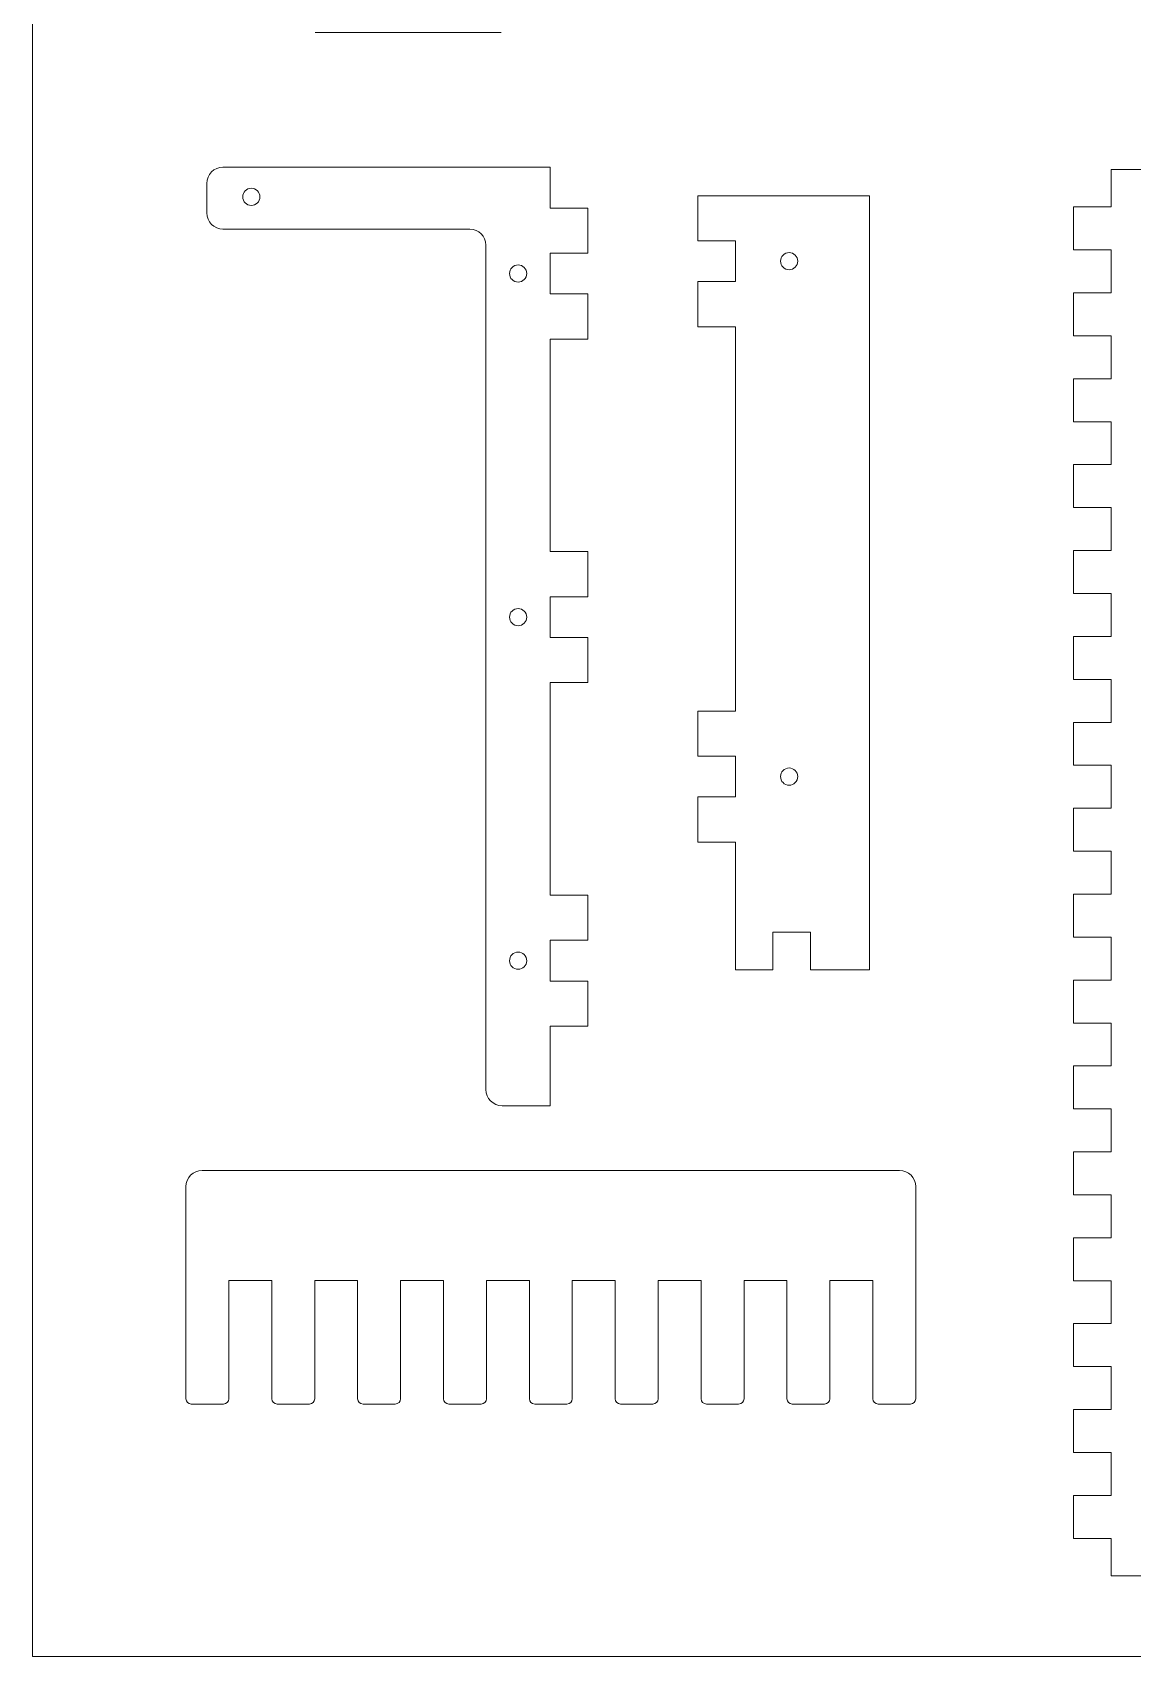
# Model space of a CAD drawing. Header units: millimetres. Extents: x -450 to 150, y -660 to -60.
# Drawn here: x -450 to -245, y -660 to -357.5 of the extents above; entities that cross this region are included whole.
import ezdxf

# ---------------------------------------------------------------- set-up
doc = ezdxf.new("R2010")
doc.units = ezdxf.units.MM
doc.layers.add('Cut', color=1, linetype='Continuous', lineweight=0, true_color=0xff0000)

msp = doc.modelspace()

# ---------------------------------------------------------------- linework, layer by layer
at = {"layer": 'Cut'}
for p, q in [((-450, -60), (-450, -660)), ((-397.32, -357.5), (-362.68, -357.5)), ((-353.5, -382.6), (-414.5, -382.6)), ((-353.5, -390.2), (-353.5, -382.6)), ((-249, -390), (-249, -383)), ((-249, -383), (-241, -383)), ((-417.5, -385.6), (-417.5, -391.12)), ((-346.5, -390.2), (-353.5, -390.2)), ((-346.5, -398.6), (-346.5, -390.2)), ((-326, -387.9), (-294, -387.9)), ((-326, -396.3), (-326, -387.9)), ((-294, -387.9), (-294, -532.1)), ((-256, -398), (-256, -390)), ((-256, -390), (-249, -390)), ((-368.5, -394.12), (-414.5, -394.12)), ((-365.5, -554.4), (-365.5, -397.12)), ((-353.5, -406.2), (-353.5, -398.6)), ((-353.5, -398.6), (-346.5, -398.6)), ((-319, -396.3), (-326, -396.3)), ((-319, -403.9), (-319, -396.3)), ((-249, -398), (-256, -398)), ((-249, -406), (-249, -398)), ((-326, -403.9), (-319, -403.9)), ((-326, -412.3), (-326, -403.9)), ((-346.5, -406.2), (-353.5, -406.2)), ((-346.5, -414.6), (-346.5, -406.2)), ((-256, -414), (-256, -406)), ((-256, -406), (-249, -406)), ((-319, -412.3), (-326, -412.3)), ((-319, -483.9), (-319, -412.3)), ((-249, -414), (-256, -414)), ((-249, -422), (-249, -414)), ((-353.5, -414.6), (-346.5, -414.6)), ((-353.5, -454.2), (-353.5, -414.6)), ((-256, -430), (-256, -422)), ((-256, -422), (-249, -422)), ((-249, -430), (-256, -430)), ((-249, -438), (-249, -430)), ((-256, -446), (-256, -438)), ((-256, -438), (-249, -438)), ((-249, -446), (-256, -446)), ((-249, -454), (-249, -446)), ((-346.5, -454.2), (-353.5, -454.2)), ((-346.5, -462.6), (-346.5, -454.2)), ((-256, -462), (-256, -454)), ((-256, -454), (-249, -454)), ((-353.5, -470.2), (-353.5, -462.6)), ((-353.5, -462.6), (-346.5, -462.6)), ((-249, -462), (-256, -462)), ((-249, -470), (-249, -462)), ((-346.5, -470.2), (-353.5, -470.2)), ((-346.5, -478.6), (-346.5, -470.2)), ((-256, -478), (-256, -470)), ((-256, -470), (-249, -470)), ((-353.5, -486.2), (-353.5, -478.6)), ((-353.5, -478.6), (-346.5, -478.6)), ((-249, -478), (-256, -478)), ((-249, -486), (-249, -478)), ((-326, -483.9), (-319, -483.9)), ((-326, -492.3), (-326, -483.9)), ((-353.5, -510.6), (-353.5, -486.2)), ((-256, -494), (-256, -486)), ((-256, -486), (-249, -486)), ((-319, -492.3), (-326, -492.3)), ((-319, -499.9), (-319, -492.3)), ((-249, -494), (-256, -494)), ((-249, -502), (-249, -494)), ((-326, -499.9), (-319, -499.9)), ((-326, -508.3), (-326, -499.9)), ((-256, -510), (-256, -502)), ((-256, -502), (-249, -502)), ((-353.5, -518.2), (-353.5, -510.6)), ((-319, -508.3), (-326, -508.3)), ((-319, -532.1), (-319, -508.3)), ((-249, -510), (-256, -510)), ((-249, -518), (-249, -510)), ((-346.5, -518.2), (-353.5, -518.2)), ((-346.5, -526.6), (-346.5, -518.2)), ((-256, -526), (-256, -518)), ((-256, -518), (-249, -518)), ((-305, -525.1), (-312, -525.1)), ((-312, -525.1), (-312, -532.1)), ((-305, -532.1), (-305, -525.1)), ((-249, -526), (-256, -526)), ((-249, -534), (-249, -526)), ((-353.5, -534.2), (-353.5, -526.6)), ((-353.5, -526.6), (-346.5, -526.6)), ((-312, -532.1), (-319, -532.1)), ((-294, -532.1), (-305, -532.1)), ((-346.5, -534.2), (-353.5, -534.2)), ((-346.5, -542.6), (-346.5, -534.2)), ((-256, -542), (-256, -534)), ((-256, -534), (-249, -534)), ((-353.5, -557.4), (-353.5, -542.6)), ((-353.5, -542.6), (-346.5, -542.6)), ((-249, -542), (-256, -542)), ((-249, -550), (-249, -542)), ((-256, -558), (-256, -550)), ((-256, -550), (-249, -550)), ((-362.5, -557.4), (-353.5, -557.4)), ((-249, -558), (-256, -558)), ((-249, -566), (-249, -558)), ((-256, -574), (-256, -566)), ((-256, -566), (-249, -566)), ((-418.4, -569.48), (-288.4, -569.48)), ((-421.4, -611.98), (-421.4, -572.48)), ((-285.4, -589.98), (-285.4, -572.48)), ((-249, -574), (-256, -574)), ((-249, -582), (-249, -574)), ((-256, -590), (-256, -582)), ((-256, -582), (-249, -582)), ((-413.4, -589.98), (-413.4, -611.98)), ((-405.4, -589.98), (-413.4, -589.98)), ((-405.4, -611.98), (-405.4, -589.98)), ((-397.4, -589.98), (-397.4, -611.98)), ((-389.4, -589.98), (-397.4, -589.98)), ((-389.4, -611.98), (-389.4, -589.98)), ((-381.4, -589.98), (-381.4, -611.98)), ((-373.4, -589.98), (-381.4, -589.98)), ((-373.4, -611.98), (-373.4, -589.98)), ((-365.4, -589.98), (-365.4, -611.98)), ((-357.4, -589.98), (-365.4, -589.98)), ((-357.4, -611.98), (-357.4, -589.98)), ((-349.4, -589.98), (-349.4, -611.98)), ((-341.4, -589.98), (-349.4, -589.98)), ((-341.4, -611.98), (-341.4, -589.98)), ((-333.4, -589.98), (-333.4, -611.98)), ((-325.4, -589.98), (-333.4, -589.98)), ((-325.4, -611.98), (-325.4, -589.98)), ((-317.4, -589.98), (-317.4, -611.98)), ((-309.4, -589.98), (-317.4, -589.98)), ((-309.4, -611.98), (-309.4, -589.98)), ((-301.4, -589.98), (-301.4, -611.98)), ((-293.4, -589.98), (-301.4, -589.98)), ((-293.4, -611.98), (-293.4, -589.98)), ((-285.4, -589.98), (-285.4, -611.98)), ((-249, -590), (-256, -590)), ((-249, -598), (-249, -590)), ((-256, -606), (-256, -598)), ((-256, -598), (-249, -598)), ((-249, -606), (-256, -606)), ((-249, -614), (-249, -606)), ((-414.4, -612.98), (-420.4, -612.98)), ((-398.4, -612.98), (-404.4, -612.98)), ((-382.4, -612.98), (-388.4, -612.98)), ((-366.4, -612.98), (-372.4, -612.98)), ((-350.4, -612.98), (-356.4, -612.98)), ((-334.4, -612.98), (-340.4, -612.98)), ((-318.4, -612.98), (-324.4, -612.98)), ((-302.4, -612.98), (-308.4, -612.98)), ((-286.4, -612.98), (-292.4, -612.98)), ((-256, -622), (-256, -614)), ((-256, -614), (-249, -614)), ((-249, -622), (-256, -622)), ((-249, -630), (-249, -622)), ((-256, -638), (-256, -630)), ((-256, -630), (-249, -630)), ((-249, -638), (-256, -638)), ((-249, -645), (-249, -638)), ((-241, -645), (-249, -645)), ((-450, -660), (150, -660))]:
    msp.add_line(p, q, dxfattribs=at)
for centre in [(-409.22, -388.12), (-309, -400.1), (-359.5, -402.4), (-359.5, -466.4), (-309, -496.1), (-359.5, -530.4)]:
    msp.add_circle(centre, 1.6, dxfattribs=at)
for centre, radius, start, end in [((-414.5, -385.6), 3, 90, 180), ((-414.5, -391.12), 3, 180, 270), ((-368.5, -397.12), 3, 0, 90), ((-362.5, -554.4), 3, 180, 270), ((-418.4, -572.48), 3, 90, 180), ((-288.4, -572.48), 3, 0, 90), ((-420.4, -611.98), 1, 180, 270), ((-414.4, -611.98), 1, 270, 0), ((-404.4, -611.98), 1, 180, 270), ((-398.4, -611.98), 1, 270, 0), ((-388.4, -611.98), 1, 180, 270), ((-382.4, -611.98), 1, 270, 0), ((-372.4, -611.98), 1, 180, 270), ((-366.4, -611.98), 1, 270, 0), ((-356.4, -611.98), 1, 180, 270), ((-350.4, -611.98), 1, 270, 0), ((-340.4, -611.98), 1, 180, 270), ((-334.4, -611.98), 1, 270, 0), ((-324.4, -611.98), 1, 180, 270), ((-318.4, -611.98), 1, 270, 0), ((-308.4, -611.98), 1, 180, 270), ((-302.4, -611.98), 1, 270, 0), ((-292.4, -611.98), 1, 180, 270), ((-286.4, -611.98), 1, 270, 0)]:
    msp.add_arc(centre, radius, start, end, dxfattribs=at)

doc.saveas('drawing.dxf')
